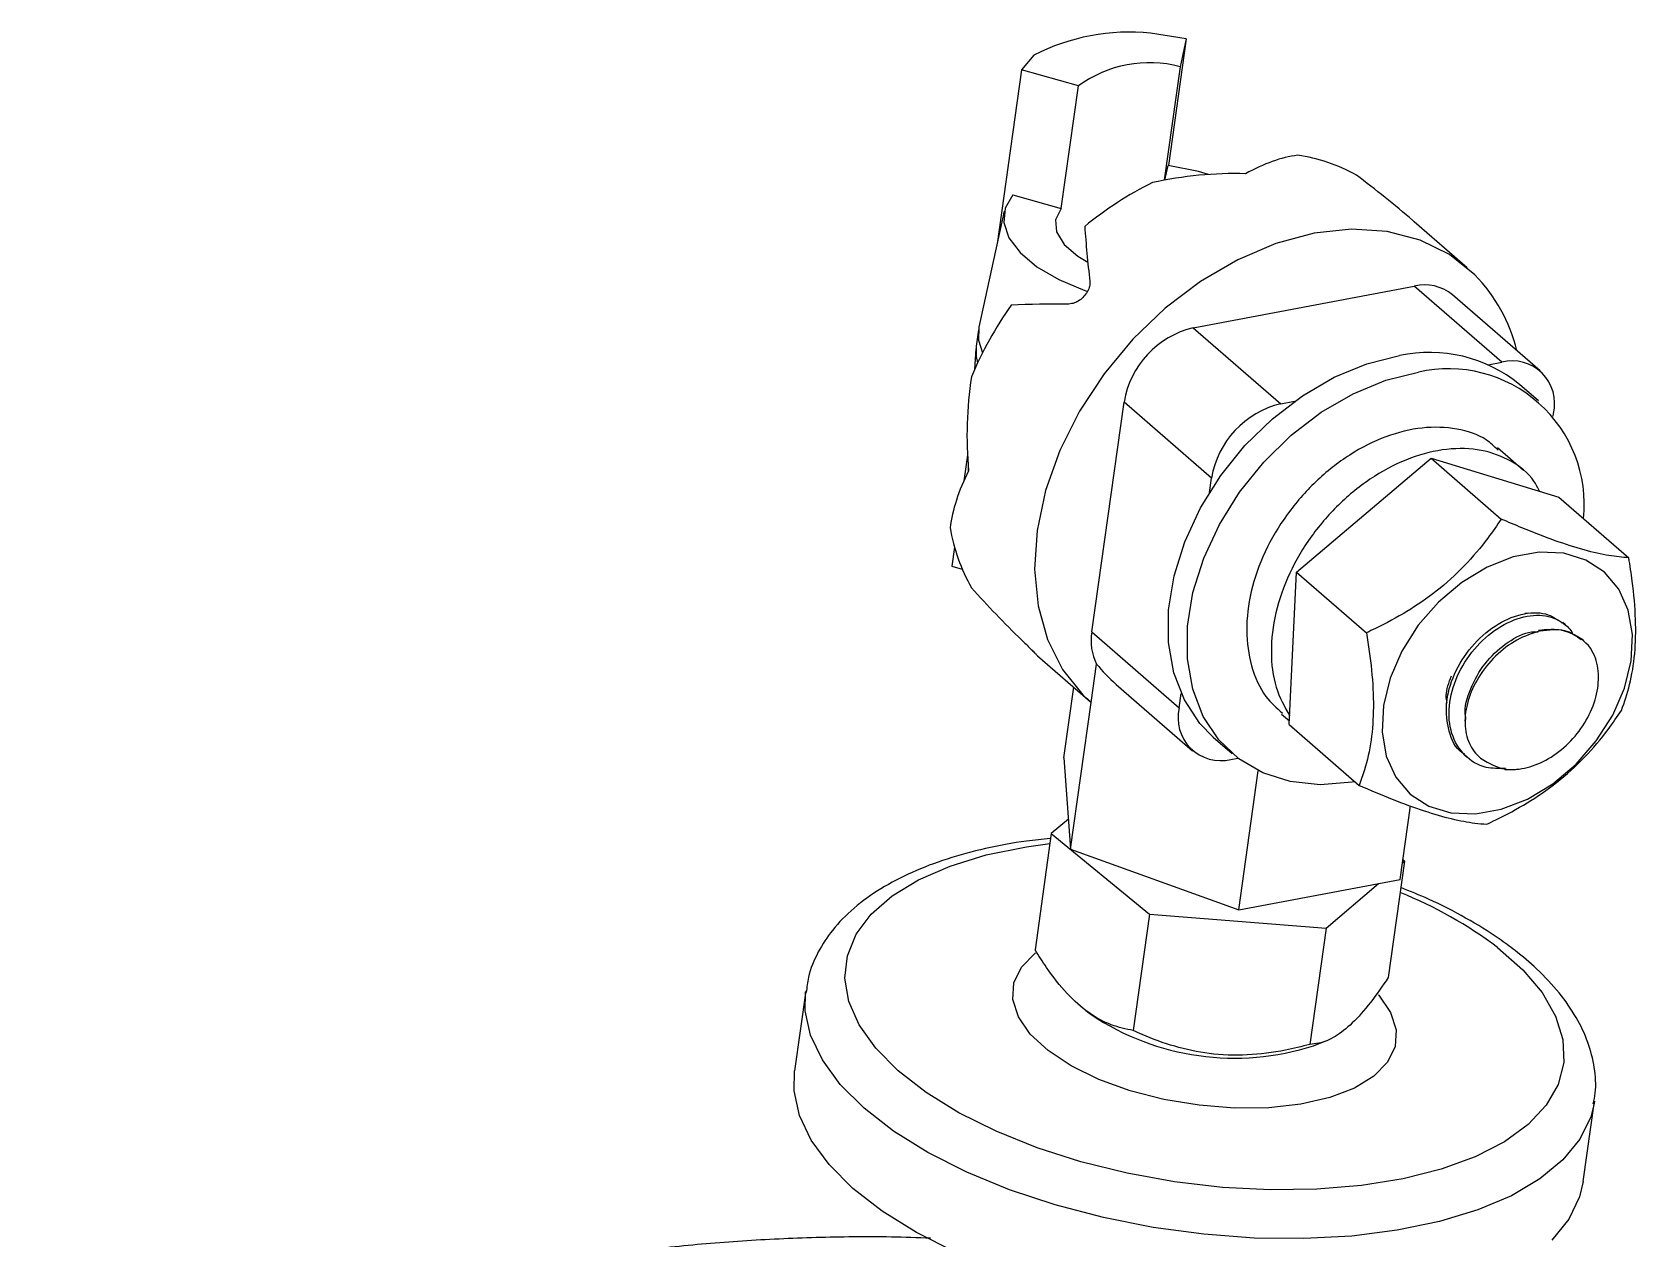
# Model space of a CAD drawing. Header units: millimetres. Extents: x 0 to 6631, y 0 to 4689.
# Drawn here: x 4559.4 to 4648.7, y 3825.4 to 3892.6 of the extents above; entities that cross this region are included whole.
import ezdxf

# ---------------------------------------------------------------- set-up
doc = ezdxf.new("R2010")
doc.units = ezdxf.units.MM
doc.header["$LTSCALE"] = 13
doc.layers.add('几何体', color=7, linetype='Continuous')

msp = doc.modelspace()

# ---------------------------------------------------------------- linework, layer by layer
at = {"layer": '几何体'}
for p, q in [((4623.629, 3892.254), (4621.648, 3892.564)), ((4623.629, 3892.254), (4622.639, 3885.196)), ((4623.629, 3892.254), (4623.294, 3890.694)), ((4615.149, 3891.339), (4614.461, 3890.525)), ((4614.461, 3890.525), (4613.1, 3880.822)), ((4617.628, 3889.626), (4614.461, 3890.525)), ((4623.294, 3890.694), (4622.407, 3884.374)), ((4616.67, 3882.801), (4617.628, 3889.626)), ((4622.446, 3884.382), (4622.622, 3885.199)), ((4613.969, 3883.568), (4616.67, 3882.801)), ((4613.499, 3882.65), (4612.087, 3876.186)), ((4636.331, 3882.057), (4636.254, 3882.125)), ((4639.281, 3879.495), (4636.331, 3882.058)), ((4624.026, 3876.156), (4636.331, 3878.475)), ((4641.202, 3874.244), (4636.331, 3878.475)), ((4643.333, 3873.764), (4638.463, 3877.995)), ((4612.061, 3876.04), (4611.933, 3875.125)), ((4624.026, 3876.156), (4628.897, 3871.925)), ((4611.918, 3874.978), (4611.845, 3873.834)), ((4640.436, 3874.1), (4641.202, 3874.244)), ((4643.238, 3872.085), (4642.185, 3872.999)), ((4628.897, 3871.925), (4629.663, 3872.069)), ((4618.374, 3859.222), (4620.17, 3872.021)), ((4625.041, 3867.79), (4620.17, 3872.021)), ((4644.055, 3871.238), (4644.075, 3871.379)), ((4642.418, 3868.21), (4640.967, 3869.47)), ((4611.451, 3869.069), (4611.25, 3867.638)), ((4629.771, 3862.555), (4637.275, 3868.89)), ((4637.275, 3868.89), (4641.169, 3865.508)), ((4637.275, 3868.89), (4644.376, 3866.73)), ((4611.496, 3868.374), (4611.494, 3868.159)), ((4611.496, 3868.379), (4611.496, 3868.374)), ((4624.929, 3866.994), (4625.041, 3867.79)), ((4644.376, 3866.73), (4648.27, 3863.348)), ((4610.732, 3863.945), (4610.581, 3862.875)), ((4610.581, 3862.875), (4611.164, 3862.709)), ((4629.368, 3854.06), (4629.771, 3862.555)), ((4629.771, 3862.555), (4633.665, 3859.173)), ((4642.705, 3860.265), (4642.475, 3860.24)), ((4644.745, 3859.616), (4644.593, 3859.749)), ((4618.374, 3859.222), (4623.245, 3854.991)), ((4645.769, 3858.727), (4645.646, 3858.834)), ((4615.347, 3857.899), (4618.297, 3855.336)), ((4618.341, 3855.298), (4618.641, 3857.433)), ((4616.817, 3852.205), (4617.369, 3856.142)), ((4619.738, 3856.296), (4623.986, 3852.606)), ((4617.195, 3847.128), (4618.341, 3855.298)), ((4623.245, 3854.991), (4623.356, 3855.788)), ((4628.944, 3854.649), (4629.378, 3854.272)), ((4639.148, 3854.328), (4639.154, 3854.162)), ((4625.135, 3853.37), (4626.188, 3852.456)), ((4629.368, 3854.06), (4633.262, 3850.678)), ((4616.817, 3852.205), (4617.195, 3847.128)), ((4626.118, 3852.125), (4626.504, 3852.198)), ((4639.119, 3852.383), (4639.271, 3852.251)), ((4626.558, 3843.744), (4627.645, 3851.49)), ((4635.543, 3845.438), (4636.119, 3849.538)), ((4616.12, 3847.992), (4615.212, 3841.521)), ((4617.07, 3848.801), (4616.12, 3847.992)), ((4616.12, 3847.992), (4621.586, 3843.497)), ((4617.195, 3847.128), (4626.558, 3843.744)), ((4635.79, 3846.448), (4634.882, 3839.977)), ((4635.671, 3846.346), (4635.79, 3846.448)), ((4635.79, 3846.448), (4635.696, 3846.526)), ((4626.558, 3843.744), (4635.543, 3845.438)), ((4631.421, 3842.725), (4634.338, 3845.21)), ((4621.586, 3843.497), (4620.678, 3837.026)), ((4621.586, 3843.497), (4631.421, 3842.725)), ((4631.421, 3842.725), (4630.513, 3836.254)), ((4602.449, 3839.246), (4601.823, 3834.786)), ((4618.05, 3838.134), (4618.336, 3837.92)), ((4630.72, 3836.182), (4631.409, 3836.444)), ((4645.733, 3828.624), (4646.359, 3833.085)), ((4646.359, 3833.085), (4646.342, 3832.97))]:
    msp.add_line(p, q, dxfattribs=at)
at = {"layer": '几何体', "flags": 128}
for points in [[(4624.877, 3884.692), (4624.308, 3884.85), (4622.622, 3885.199)], [(4613.969, 3883.568), (4613.545, 3882.821), (4613.472, 3882.011), (4613.754, 3881.173), (4614.379, 3880.342), (4615.321, 3879.554), (4616.538, 3878.842), (4617.979, 3878.238), (4618.09, 3878.199)], [(4616.67, 3882.801), (4616.357, 3882.175), (4616.413, 3881.493), (4616.835, 3880.802), (4617.593, 3880.147), (4618.151, 3879.81)], [(4639.696, 3879.109), (4638.29, 3880.233), (4636.65, 3881.042), (4634.817, 3881.515), (4632.835, 3881.64), (4630.754, 3881.416), (4628.624, 3880.847), (4626.498, 3879.947), (4624.429, 3878.738), (4622.467, 3877.251), (4620.661, 3875.521)], [(4612.087, 3876.186), (4612.064, 3875.469), (4612.286, 3874.761)], [(4611.933, 3875.125), (4611.936, 3874.554), (4612.015, 3874.206)], [(4620.661, 3875.521), (4619.055, 3873.592), (4617.689, 3871.511), (4616.596, 3869.329), (4615.803, 3867.1), (4615.33, 3864.878), (4615.188, 3862.719), (4615.381, 3860.676), (4615.905, 3858.799), (4616.745, 3857.134), (4617.883, 3855.722)], [(4625.135, 3853.37), (4624.391, 3854.128), (4623.527, 3855.434), (4622.939, 3856.951), (4622.644, 3858.639), (4622.649, 3860.45), (4622.954, 3862.337), (4623.551, 3864.246), (4624.425, 3866.126), (4625.55, 3867.926), (4626.896, 3869.597), (4628.427, 3871.093), (4630.1, 3872.373), (4631.871, 3873.402), (4633.69, 3874.153), (4635.509, 3874.605)], [(4633.03, 3850.879), (4632.864, 3850.85), (4631.096, 3850.71), (4629.426, 3850.885), (4627.901, 3851.371), (4626.562, 3852.154), (4625.444, 3853.213), (4624.58, 3854.519), (4623.992, 3856.037), (4623.697, 3857.724), (4623.702, 3859.536), (4624.007, 3861.422), (4624.605, 3863.331), (4625.478, 3865.211), (4626.603, 3867.011), (4627.949, 3868.682), (4629.48, 3870.178), (4631.153, 3871.458), (4632.924, 3872.488), (4634.744, 3873.238), (4636.562, 3873.69)], [(4647.711, 3861.609), (4646.911, 3862.552), (4645.874, 3863.225), (4644.647, 3863.598), (4643.282, 3863.656), (4641.839, 3863.395), (4640.382, 3862.827), (4638.974, 3861.977), (4637.677, 3860.882), (4636.547, 3859.59), (4635.634, 3858.157), (4634.977, 3856.645), (4634.606, 3855.122), (4634.536, 3853.654), (4634.771, 3852.304), (4635.3, 3851.131), (4636.101, 3850.188), (4637.137, 3849.515), (4638.365, 3849.142), (4639.73, 3849.084), (4641.172, 3849.345), (4642.629, 3849.913), (4644.037, 3850.763), (4645.335, 3851.858), (4646.465, 3853.15), (4647.378, 3854.583), (4648.035, 3856.095), (4648.406, 3857.618), (4648.476, 3859.086), (4648.241, 3860.436), (4647.711, 3861.609)], [(4640.962, 3841.651), (4642.364, 3840.415), (4643.45, 3839.135), (4644.2, 3837.832), (4644.601, 3836.531), (4644.647, 3835.255), (4644.335, 3834.026), (4643.672, 3832.866), (4642.67, 3831.797), (4641.346, 3830.836), (4639.724, 3830.002), (4637.833, 3829.309), (4635.707, 3828.769), (4633.384, 3828.393), (4630.904, 3828.186), (4628.313, 3828.153), (4625.657, 3828.294), (4622.982, 3828.607), (4620.338, 3829.085), (4617.77, 3829.722), (4615.325, 3830.504), (4613.047, 3831.419), (4610.975, 3832.449), (4609.148, 3833.577), (4607.597, 3834.782), (4606.35, 3836.043), (4605.43, 3837.338), (4604.853, 3838.642), (4604.629, 3839.934), (4604.763, 3841.189), (4605.251, 3842.386), (4606.085, 3843.503), (4607.251, 3844.521), (4608.727, 3845.42), (4610.488, 3846.186), (4612.501, 3846.803), (4614.73, 3847.262), (4616.044, 3847.445)], [(4634.332, 3839.01), (4634.351, 3838.989), (4635.011, 3838.033), (4635.319, 3837.073), (4635.263, 3836.141), (4634.846, 3835.27), (4634.081, 3834.489), (4632.996, 3833.824), (4631.626, 3833.298), (4630.018, 3832.93), (4628.228, 3832.731), (4626.316, 3832.708), (4624.347, 3832.863), (4622.388, 3833.19), (4620.506, 3833.677), (4618.766, 3834.309), (4617.225, 3835.063), (4615.938, 3835.914), (4614.947, 3836.833), (4614.287, 3837.789), (4613.979, 3838.749), (4614.035, 3839.681), (4614.452, 3840.552), (4615.217, 3841.334), (4615.24, 3841.351)], [(4646.342, 3832.97), (4646.157, 3832.22), (4645.555, 3830.977), (4644.607, 3829.818), (4643.326, 3828.763), (4641.735, 3827.83), (4639.859, 3827.034), (4637.73, 3826.388), (4635.381, 3825.902), (4632.853, 3825.585), (4630.186, 3825.442), (4627.423, 3825.474), (4624.612, 3825.683), (4621.796, 3826.063), (4619.024, 3826.609), (4616.34, 3827.312), (4613.788, 3828.161), (4611.411, 3829.141), (4609.247, 3830.236), (4607.332, 3831.429), (4605.697, 3832.699), (4604.369, 3834.027), (4603.371, 3835.389), (4602.718, 3836.764), (4602.42, 3838.13), (4602.439, 3839.173)], [(4610.785, 3824.681), (4608.621, 3825.776), (4606.706, 3826.968), (4605.071, 3828.239), (4603.744, 3829.566), (4602.745, 3830.929), (4602.092, 3832.304), (4601.794, 3833.669), (4601.823, 3834.786)], [(4645.733, 3828.624), (4645.531, 3827.76), (4644.929, 3826.516), (4643.981, 3825.357)]]:
    msp.add_lwpolyline(points, dxfattribs=at)
at = {"layer": '几何体'}
for centre, radius, start, end in [((4620.479, 3880.913), 11.709, 84.2713, 117.08013), ((4621.58, 3884.224), 6.693, 75.16358, 126.18784), ((4628.571, 3876.655), 9.195, 60.43703, 82.12657), ((4630.668, 3866.307), 20.026, 116.42964, 129.31724), ((4636.909, 3876.068), 2.476, 51.11749, 103.49488), ((4633.19, 3872.741), 9.104, 13.65934, 44.38893), ((4631.009, 3865.271), 20.99, 144.64801, 157.13729), ((4625.218, 3871.178), 5.118, 103.47167, 170.51905), ((4637.189, 3866.907), 7.879, 50.64607, 102.31142), ((4638.227, 3866.306), 7.569, 354.12335, 102.70676), ((4641.775, 3871.946), 2.369, 346.15223, 104.00659), ((4630.089, 3866.947), 5.118, 103.47167, 170.51905), ((4620.295, 3866.633), 9.937, 189.3089, 209.90115), ((4621.244, 3858.736), 2.911, 170.39145, 206.59654), ((4644.003, 3856.65), 2.711, 37.56858, 104.3699), ((4623.69, 3861.545), 8.224, 225.07785, 229.43052), ((4625.545, 3854.424), 2.369, 166.15223, 284.00659), ((4626.558, 3822.459), 23.997, 53.11038, 68.00219), ((4626.321, 3849.828), 14.338, 236.15643, 287.86774)]:
    msp.add_arc(centre, radius, start, end, dxfattribs=at)
for centre, major_axis, ratio, start_param, end_param in [((4624.972, 3870.732), (7.339, 14.661), 0.477339, 0.309532, 0.614225), ((4624.972, 3870.732), (16.886, 3.205), 0.807656, 1.303418, 1.608111), ((4626.551, 3869.359), (22.243, -20.223), 0.531888, 1.617649, 1.752647), ((4626.551, 3869.359), (-5.97, 25.183), 0.251958, 0.995432, 1.130429), ((4626.551, 3869.359), (26.223, -3.253), 0.283772, 1.974553, 2.10955), ((4624.972, 3870.732), (1.176, 17.213), 0.784126, 1.467345, 1.772038), ((4624.972, 3870.732), (13.85, 8.952), 0.490893, 2.448003, 2.752696), ((4626.551, 3869.359), (22.243, -20.223), 0.531888, 4.517007, 4.652004), ((4624.81, 3857.189), (6.899, -2.946), 0.458271, 3.835044, 4.099646)]:
    msp.add_ellipse(centre, major_axis=major_axis, ratio=ratio, start_param=start_param, end_param=end_param, dxfattribs=at)
for points, knots in [([(4618.267, 3878.734), (4618.267, 3878.645), (4618.267, 3878.467), (4618.145, 3878.174), (4617.948, 3877.902), (4617.693, 3877.678), (4617.395, 3877.514), (4617.2, 3877.492), (4617.098, 3877.48)], [0, 0, 0, 0, 0.163826, 0.327654, 0.491393, 0.654851, 0.818278, 1, 1, 1, 1]), ([(4640.998, 3869.34), (4640.787, 3869.543), (4640.165, 3870.137), (4638.71, 3870.595), (4636.801, 3870.673), (4634.744, 3870.168), (4632.703, 3869.144), (4630.809, 3867.651), (4629.188, 3865.794), (4627.945, 3863.69), (4627.171, 3861.472), (4626.91, 3859.285), (4627.197, 3857.285), (4627.887, 3855.683), (4628.662, 3854.985), (4628.986, 3854.693)], [0, 0, 0, 0, 0.0418507, 0.1230622, 0.2056285, 0.28684, 0.3680514, 0.4506178, 0.5318292, 0.6130407, 0.695607, 0.7768185, 0.8580299, 0.9405963, 1, 1, 1, 1]), ([(4643.296, 3867.059), (4643.201, 3867.25), (4642.844, 3867.969), (4641.745, 3868.789), (4640.098, 3869.425), (4638.166, 3869.478), (4636.115, 3868.98), (4634.072, 3867.954), (4632.179, 3866.462), (4630.557, 3864.604), (4629.315, 3862.501), (4628.538, 3860.281), (4628.288, 3858.104), (4628.527, 3856.109), (4629.108, 3855.057), (4629.391, 3854.544)], [0, 0, 0, 0, 0.02935, 0.110222, 0.191094, 0.273315, 0.354187, 0.43506, 0.517281, 0.598153, 0.679025, 0.761247, 0.842119, 0.922991, 1, 1, 1, 1]), ([(4641.169, 3865.508), (4640.929, 3865.154), (4640.321, 3864.257), (4639.152, 3862.878), (4637.628, 3861.484), (4635.932, 3860.335), (4634.599, 3859.614), (4633.834, 3859.253), (4633.665, 3859.173)], [0, 0, 0, 0, 0.1368432, 0.3462294, 0.5551771, 0.7497127, 0.944655, 1, 1, 1, 1]), ([(4648.27, 3863.348), (4647.917, 3863.38), (4647.203, 3863.444), (4645.834, 3863.75), (4644.184, 3864.278), (4642.589, 3864.899), (4641.554, 3865.343), (4641.169, 3865.508)], [0, 0, 0, 0, 0.213245, 0.431498, 0.645486, 0.868042, 1, 1, 1, 1]), ([(4647.867, 3854.852), (4648.029, 3855.319), (4648.356, 3856.263), (4648.64, 3857.963), (4648.685, 3859.922), (4648.522, 3861.752), (4648.339, 3862.915), (4648.27, 3863.348)], [0, 0, 0, 0, 0.213245, 0.431498, 0.645486, 0.868042, 1, 1, 1, 1]), ([(4639.14, 3852.414), (4639.091, 3852.441), (4638.635, 3852.69), (4638.201, 3853.677), (4638.024, 3855.206), (4638.488, 3856.903), (4639.46, 3858.45), (4640.806, 3859.643), (4642.285, 3860.287), (4643.661, 3860.354), (4644.282, 3859.92), (4644.571, 3859.718)], [0, 0, 0, 0, 0.015271, 0.14085, 0.26558, 0.390311, 0.51589, 0.640386, 0.76558, 0.890774, 1, 1, 1, 1]), ([(4641.4, 3851.619), (4641.034, 3851.613), (4640.155, 3851.599), (4639.067, 3852.295), (4638.327, 3853.507), (4638.183, 3855.083), (4638.638, 3856.767), (4639.614, 3858.319), (4640.957, 3859.508), (4642.442, 3860.161), (4643.853, 3860.2), (4644.668, 3859.715), (4645.08, 3859.297), (4645.143, 3859.11), (4645.162, 3859.054)], [0, 0, 0, 0, 0.070046, 0.167995, 0.266796, 0.364929, 0.463063, 0.561863, 0.659813, 0.758311, 0.856809, 0.954758, 0.986357, 1, 1, 1, 1]), ([(4614.472, 3858.77), (4614.552, 3858.692), (4614.711, 3858.536), (4614.946, 3858.299), (4615.148, 3858.097), (4615.293, 3857.953), (4615.372, 3857.877), (4615.355, 3857.892), (4615.347, 3857.899)], [0, 0, 0, 0, 0.172437, 0.344876, 0.517223, 0.689272, 0.861289, 1, 1, 1, 1]), ([(4633.665, 3859.173), (4633.771, 3858.474), (4633.987, 3857.058), (4634.093, 3855.02), (4633.956, 3853.14), (4633.639, 3851.728), (4633.364, 3850.962), (4633.262, 3850.678)], [0, 0, 0, 0, 0.213245, 0.431498, 0.645486, 0.868042, 1, 1, 1, 1]), ([(4643.331, 3859.276), (4642.897, 3859.135), (4642.031, 3858.852), (4640.82, 3857.917), (4639.863, 3856.732), (4639.262, 3855.403), (4639.083, 3854.102), (4639.331, 3852.976), (4639.841, 3852.29), (4640.257, 3852.04), (4640.38, 3851.966)], [0, 0, 0, 0, 0.138629, 0.277262, 0.415489, 0.550448, 0.684398, 0.815699, 0.945367, 1, 1, 1, 1]), ([(4639.204, 3854.347), (4639.185, 3854.484), (4639.103, 3855.076), (4639.499, 3856.267), (4640.336, 3857.66), (4641.53, 3858.701), (4642.572, 3859.248), (4643.095, 3859.237), (4643.218, 3859.234)], [0, 0, 0, 0, 0.065502, 0.282111, 0.500197, 0.716398, 0.933814, 1, 1, 1, 1]), ([(4643.758, 3859.351), (4643.673, 3859.341), (4643.502, 3859.323), (4643.33, 3859.304), (4643.244, 3859.294)], [0, 0, 0, 0, 0.500006, 1, 1, 1, 1]), ([(4643.331, 3859.276), (4643.813, 3859.34), (4644.716, 3859.46), (4645.335, 3859.012), (4645.624, 3858.803)], [0, 0, 0, 0, 0.5340591, 1, 1, 1, 1]), ([(4640.38, 3851.966), (4640.685, 3851.814), (4641.294, 3851.51), (4642.467, 3851.576), (4643.677, 3852.025), (4644.822, 3852.856), (4645.769, 3853.976), (4646.407, 3855.27), (4646.654, 3856.595), (4646.516, 3857.628), (4646.246, 3858.128), (4646.152, 3858.303)], [0, 0, 0, 0, 0.11326, 0.226515, 0.340225, 0.456377, 0.573307, 0.692355, 0.81251, 0.934453, 1, 1, 1, 1]), ([(4638.151, 3855.262), (4638.13, 3855.399), (4638.057, 3855.873), (4638.256, 3856.398), (4638.398, 3856.772)], [0, 0, 0, 0, 0.289626, 1, 1, 1, 1]), ([(4638.095, 3855.243), (4638.098, 3855.158), (4638.103, 3854.989), (4638.109, 3854.818), (4638.111, 3854.733)], [0, 0, 0, 0, 0.499995, 1, 1, 1, 1]), ([(4640.363, 3848.517), (4640.532, 3848.597), (4641.297, 3848.958), (4642.63, 3849.679), (4644.326, 3850.828), (4645.849, 3852.222), (4647.019, 3853.601), (4647.627, 3854.498), (4647.867, 3854.852)], [0, 0, 0, 0, 0.055345, 0.250287, 0.444823, 0.653771, 0.863157, 1, 1, 1, 1]), ([(4641.379, 3851.555), (4641.478, 3851.557), (4641.676, 3851.561), (4641.874, 3851.565), (4641.973, 3851.567)], [0, 0, 0, 0, 0.500004, 1, 1, 1, 1]), ([(4633.262, 3850.678), (4633.883, 3850.413), (4635.14, 3849.877), (4636.898, 3849.233), (4638.456, 3848.784), (4639.571, 3848.581), (4640.148, 3848.534), (4640.363, 3848.517)], [0, 0, 0, 0, 0.2132445, 0.4314983, 0.6454864, 0.8680422, 1, 1, 1, 1]), ([(4616.061, 3847.714), (4615.618, 3847.672), (4614.36, 3847.552), (4612.426, 3847.177), (4610.285, 3846.603), (4608.333, 3845.859), (4606.592, 3844.951), (4605.101, 3843.876), (4603.938, 3842.69), (4603.094, 3841.391), (4602.592, 3840.212), (4602.506, 3839.428), (4602.475, 3839.144)], [0, 0, 0, 0, 0.060719, 0.172502, 0.284972, 0.398274, 0.512414, 0.626815, 0.739632, 0.836966, 0.940823, 1, 1, 1, 1]), ([(4646.297, 3832.94), (4646.339, 3833.14), (4646.481, 3833.804), (4646.386, 3834.974), (4646.035, 3836.391), (4645.373, 3837.785), (4644.422, 3839.152), (4643.261, 3840.389), (4642.1, 3841.377), (4640.799, 3842.331), (4639.224, 3843.305), (4637.383, 3844.26), (4636.104, 3844.774), (4635.584, 3844.982)], [0, 0, 0, 0, 0.042023, 0.139753, 0.237627, 0.33823, 0.443138, 0.552171, 0.640582, 0.6996, 0.811907, 0.92369, 1, 1, 1, 1]), ([(4620.678, 3837.026), (4620.272, 3837.112), (4619.45, 3837.285), (4618.201, 3837.951), (4616.977, 3839.042), (4615.99, 3840.299), (4615.423, 3841.189), (4615.212, 3841.521)], [0, 0, 0, 0, 0.213245, 0.431498, 0.645486, 0.868042, 1, 1, 1, 1]), ([(4634.882, 3839.977), (4634.551, 3839.499), (4633.881, 3838.531), (4632.874, 3837.388), (4631.898, 3836.623), (4631.12, 3836.312), (4630.678, 3836.27), (4630.513, 3836.254)], [0, 0, 0, 0, 0.213245, 0.431498, 0.645486, 0.868042, 1, 1, 1, 1]), ([(4630.513, 3836.254), (4630.062, 3836.141), (4628.919, 3835.854), (4627.033, 3835.618), (4624.94, 3835.676), (4622.972, 3836.108), (4621.589, 3836.613), (4620.843, 3836.951), (4620.678, 3837.026)], [0, 0, 0, 0, 0.136843, 0.346229, 0.555177, 0.749713, 0.944655, 1, 1, 1, 1]), ([(4609.397, 3825.464), (4608.668, 3825.489), (4606.519, 3825.563), (4603.012, 3825.515), (4598.9, 3825.331), (4594.89, 3824.982), (4591.001, 3824.48), (4587.251, 3823.822), (4583.661, 3823.011), (4580.246, 3822.048), (4577.026, 3820.935), (4574.016, 3819.674), (4571.233, 3818.267), (4568.696, 3816.718), (4566.423, 3815.03), (4564.434, 3813.214), (4562.749, 3811.282), (4561.378, 3809.252), (4560.345, 3807.143), (4559.653, 3805.131), (4559.456, 3803.806), (4559.37, 3803.225)], [0, 0, 0, 0, 0.028162, 0.08292, 0.137726, 0.192593, 0.247537, 0.302573, 0.357716, 0.41298, 0.468376, 0.523904, 0.579545, 0.635242, 0.690845, 0.746149, 0.800883, 0.854773, 0.907644, 0.959524, 1, 1, 1, 1])]:
    msp.add_open_spline(points, degree=3, knots=knots, dxfattribs=at)

doc.saveas('drawing.dxf')
